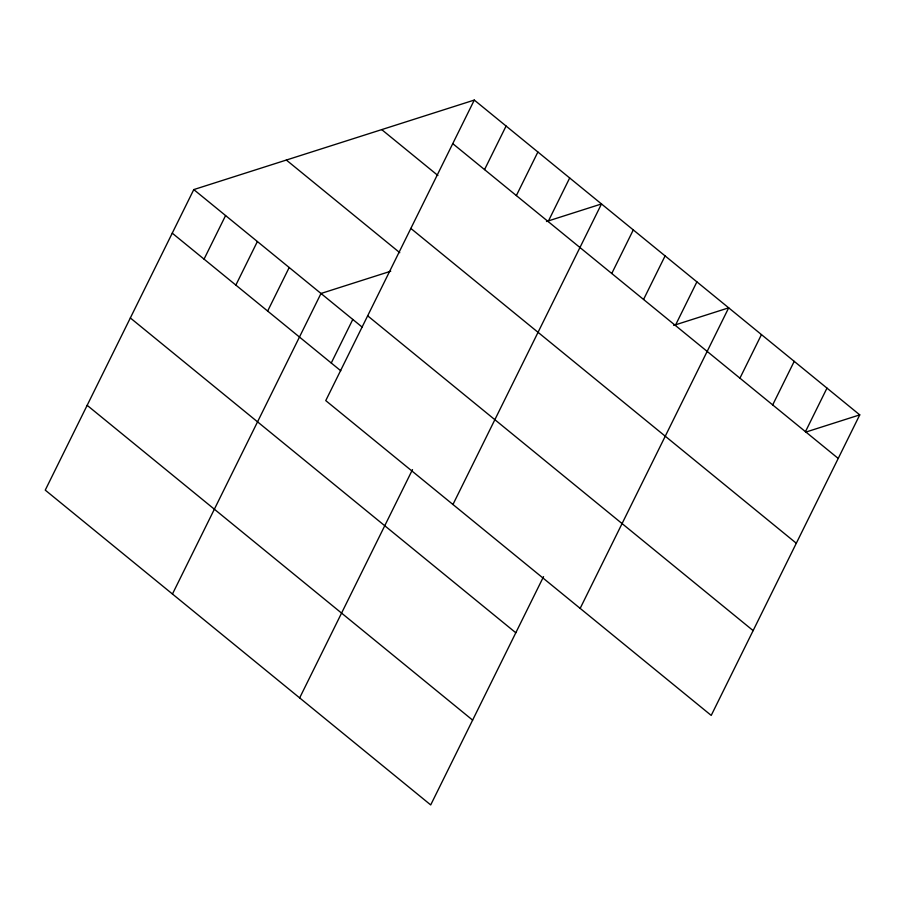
<?xml version="1.0" encoding="UTF-8"?>
<svg xmlns="http://www.w3.org/2000/svg" width="905" height="905" viewBox="0 0 905 905"><rect width="100%" height="100%" fill="white"/><g stroke="black" fill="none" stroke-linecap="round" stroke-linejoin="round"><path stroke-width="1.36" d="M474.288 100.07L325.755 400.61L711.217 715.414L859.75 414.875L474.288 100.07L193.783 189.586L45.25 490.125L430.712 804.93L543.543 576.643M204.055 259.135L225.583 215.56M235.854 285.098L257.382 241.533M267.654 311.071L289.193 267.507M172.448 594.019L320.992 293.48L390.745 271.217M331.253 363.018L352.792 319.442M484.548 169.608L506.087 126.044M516.359 195.582L537.887 152.006M299.657 697.902L412.488 469.616M548.159 221.544L569.686 177.98M452.952 504.492L601.486 203.953L546.484 221.51M611.757 273.491L633.285 229.927M643.557 299.465L665.096 255.9M675.356 325.438L696.895 281.862M580.162 608.375L728.695 307.836L673.693 325.393M739.928 378.166L761.456 334.601M772.689 404.92L794.217 361.355M805.45 431.685L826.989 388.109M806.083 432.002L859.75 414.875M452.749 143.635L838.222 458.439M381.718 129.607L437.907 175.491M410.847 228.433L796.31 543.238M286.353 160.049L399.772 252.676M367.656 315.811L753.13 630.604M193.783 189.586L362.328 327.237M172.255 233.162L340.8 370.801M130.343 317.96L515.805 632.765M87.163 405.327L472.625 720.131"/></g></svg>
